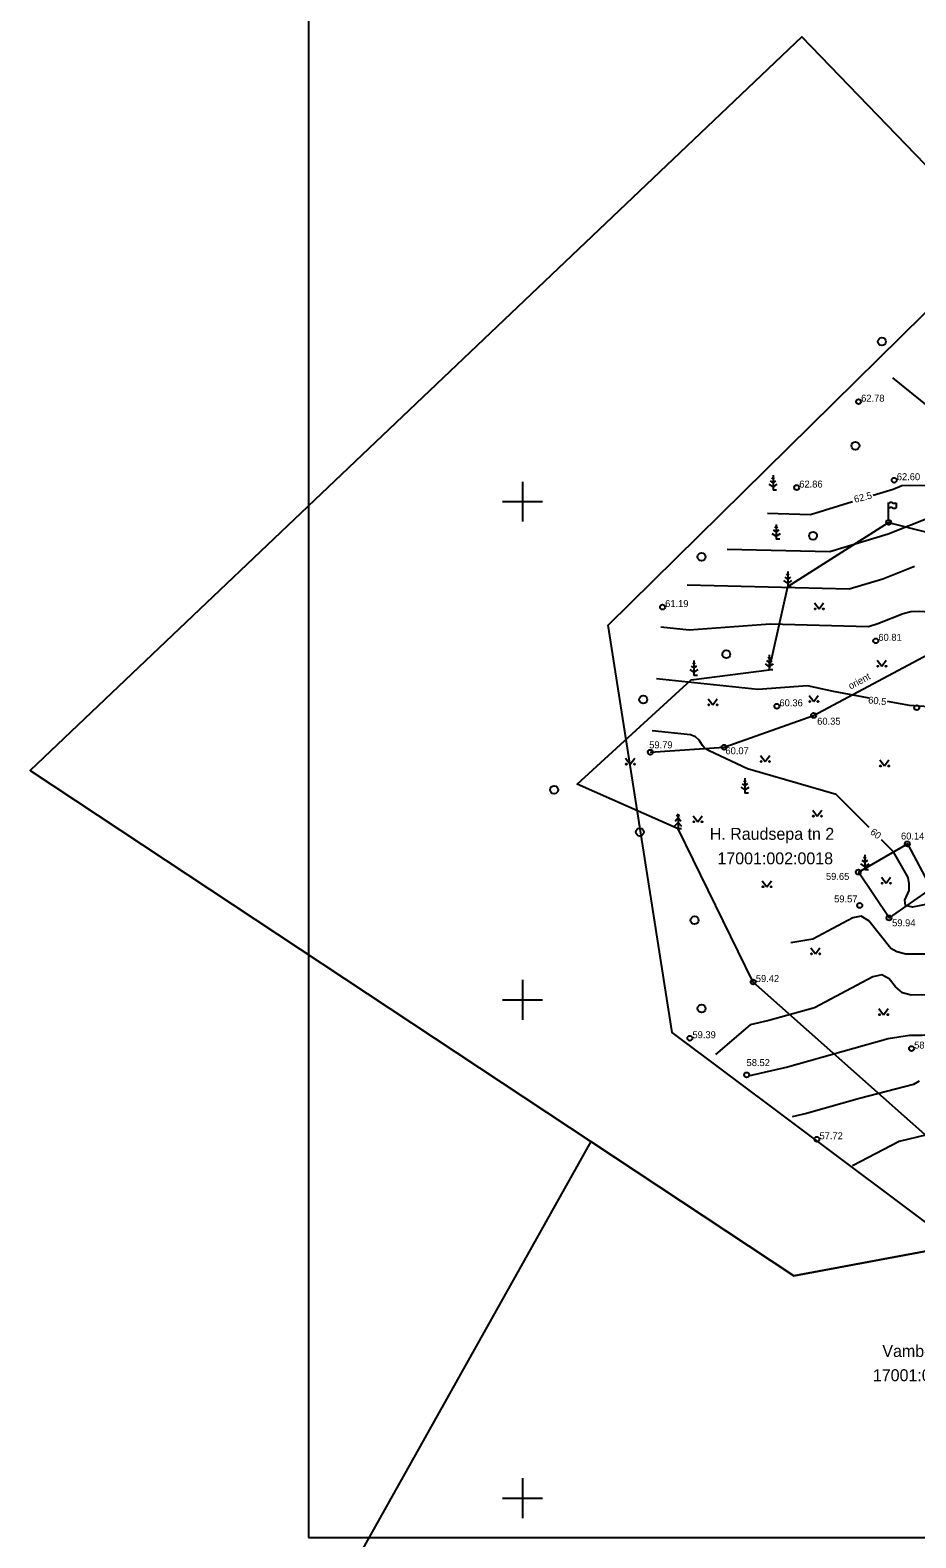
# Model space of a CAD drawing. Extents: x 641001 to 641402, y 6456421 to 6456796.
# Drawn here: x 641000.6 to 641089.5, y 6456546 to 6456697.3 of the extents above; entities that cross this region are included whole.
import ezdxf

# ---------------------------------------------------------------- set-up
doc = ezdxf.new("R2010")
doc.units = 0
for name, color, linetype in [('HALJASTUS', 7, 'Continuous'), ('HORISONTAAL', 7, 'Continuous'), ('KORGUS', 7, 'Continuous'), ('Level 50', 7, 'Continuous'), ('MOOTPIIR', 7, 'Continuous'), ('MPKAABEL', 7, 'Continuous'), ('PIIR', 7, 'Continuous'), ('POST', 7, 'Continuous'), ('PUU', 7, 'Continuous'), ('RAJATIS', 7, 'Continuous'), ('VORK', 7, 'Continuous')]:
    doc.layers.add(name, color=color, linetype=linetype)

msp = doc.modelspace()

# ---------------------------------------------------------------- linework, layer by layer
at = {"layer": 'HALJASTUS'}
for p, q in [((641079.3, 6456639.84), (641079.76, 6456639.23)), ((641079.76, 6456639.23), (641080.2, 6456639.84)), ((641085.58, 6456634.08), (641086.05, 6456633.48)), ((641086.05, 6456633.48), (641086.5, 6456634.08)), ((641068.62, 6456630.21), (641069.09, 6456629.61)), ((641069.09, 6456629.61), (641069.54, 6456630.21)), ((641078.76, 6456630.54), (641079.22, 6456629.94)), ((641079.22, 6456629.94), (641079.66, 6456630.54)), ((641060.34, 6456624.25), (641060.81, 6456623.65)), ((641060.81, 6456623.65), (641061.26, 6456624.25)), ((641073.88, 6456624.52), (641074.35, 6456623.92)), ((641074.35, 6456623.92), (641074.8, 6456624.52)), ((641085.86, 6456624.08), (641086.32, 6456623.47)), ((641086.32, 6456623.47), (641086.76, 6456624.08)), ((641079.12, 6456619.04), (641079.58, 6456618.43)), ((641079.58, 6456618.43), (641080.02, 6456619.04)), ((641067.11, 6456618.47), (641067.58, 6456617.87)), ((641067.58, 6456617.87), (641068.03, 6456618.47)), ((641074.06, 6456611.96), (641074.53, 6456611.35)), ((641074.53, 6456611.35), (641074.98, 6456611.96)), ((641086.04, 6456612.3), (641086.5, 6456611.7)), ((641086.5, 6456611.7), (641086.94, 6456612.3)), ((641078.94, 6456605.22), (641079.4, 6456604.62)), ((641079.4, 6456604.62), (641079.84, 6456605.22)), ((641085.76, 6456599.12), (641086.23, 6456598.51)), ((641086.23, 6456598.51), (641086.68, 6456599.12))]:
    msp.add_line(p, q, dxfattribs=at)
msp.add_lwpolyline([(641117.96, 6456564.57), (641091.58, 6456585.43), (641073.15, 6456601.79), (641065.6, 6456617.15), (641055.48, 6456621.63), (641066.93, 6456632.13), (641074.76, 6456633.12), (641076.61, 6456641.48), (641086.74, 6456647.92), (641096.27, 6456645.48), (641096.79, 6456668.28), (641109.54, 6456681.21)], dxfattribs=at)
for centre, radius in [((641086.06, 6456666.06), 0.4), ((641083.4, 6456655.61), 0.4), ((641079.15, 6456646.58), 0.4), ((641067.97, 6456644.46), 0.4), ((641079.36, 6456639.23), 0.055), ((641080.19, 6456639.23), 0.055), ((641070.45, 6456634.68), 0.4), ((641085.65, 6456633.48), 0.055), ((641086.48, 6456633.48), 0.055), ((641062.11, 6456630.13), 0.4), ((641068.69, 6456629.61), 0.055), ((641069.52, 6456629.61), 0.055), ((641078.82, 6456629.94), 0.055), ((641079.65, 6456629.94), 0.055), ((641060.41, 6456623.65), 0.055), ((641061.24, 6456623.65), 0.055), ((641073.95, 6456623.92), 0.055), ((641074.78, 6456623.92), 0.055), ((641085.92, 6456623.47), 0.055), ((641086.75, 6456623.47), 0.055), ((641053.17, 6456621.08), 0.4), ((641061.77, 6456616.84), 0.4), ((641067.18, 6456617.87), 0.055), ((641068.01, 6456617.87), 0.055), ((641079.18, 6456618.43), 0.055), ((641080.01, 6456618.43), 0.055), ((641074.13, 6456611.35), 0.055), ((641074.96, 6456611.35), 0.055), ((641086.1, 6456611.7), 0.055), ((641086.93, 6456611.7), 0.055), ((641067.26, 6456607.99), 0.4), ((641079, 6456604.62), 0.055), ((641079.83, 6456604.62), 0.055), ((641067.97, 6456599.13), 0.4), ((641085.83, 6456598.51), 0.055), ((641086.66, 6456598.51), 0.055)]:
    msp.add_circle(centre, radius, dxfattribs=at)
at = {"layer": 'HORISONTAAL'}
for points in [[(641096.66, 6456653.59), (641096.22, 6456653.82), (641091.5, 6456653.72), (641090.93, 6456654.03), (641090.69, 6456654.55), (641091.34, 6456657.85), (641091.31, 6456658.83), (641090.82, 6456659.47), (641087.17, 6456662.41)], [(641096.66, 6456653.59), (641096.81, 6456653.23), (641096.72, 6456652.35), (641096.06, 6456651.69), (641088.08, 6456651.57), (641087.19, 6456651.22), (641085.19, 6456650.61)], [(641083.11, 6456649.97), (641078.91, 6456648.69), (641074.58, 6456648.8)], [(641093.29, 6456648.71), (641092.59, 6456648.73), (641091.71, 6456648.63), (641091.09, 6456648.47), (641086.68, 6456646.72), (641080.85, 6456644.95), (641070.55, 6456645.21)], [(641089.33, 6456643.49), (641086.16, 6456642.23), (641082.78, 6456641.2), (641066.52, 6456641.62)], [(641103.54, 6456642.79), (641101.52, 6456641.47), (641100.45, 6456640.5), (641099.78, 6456640.01), (641099.08, 6456639.72), (641094.71, 6456638.8), (641094.07, 6456638.71), (641089.82, 6456638.98), (641088.97, 6456638.93), (641088.19, 6456638.74), (641085.65, 6456637.74), (641084.71, 6456637.45), (641074.86, 6456637.71), (641066.72, 6456637.1), (641063.88, 6456637.4)], [(641084.77, 6456630.28), (641081.21, 6456630.94), (641078.61, 6456631.5), (641073.6, 6456631.13), (641063.44, 6456632.2)], [(641100.4, 6456629.28), (641091.25, 6456629.36), (641088.82, 6456629.53), (641086.64, 6456629.93)], [(641084.78, 6456617.3), (641081.48, 6456620.6), (641072.57, 6456623.17), (641068.72, 6456625), (641068.3, 6456625.22), (641068.06, 6456625.53), (641067.73, 6456626.06), (641067.34, 6456626.41), (641066.85, 6456626.6), (641063, 6456627)], [(641094.66, 6456610.39), (641089.12, 6456609.31), (641088.43, 6456609.47), (641088.38, 6456610.01), (641088.79, 6456610.99), (641088.81, 6456611.63), (641088.69, 6456612.28), (641087.23, 6456614.85), (641086.02, 6456616.06)], [(641114.1, 6456609.32), (641112.54, 6456608.93), (641111.74, 6456608.88), (641110.91, 6456608.93), (641109.18, 6456609.31), (641108.43, 6456609.31), (641107.79, 6456609.16), (641105.89, 6456608.14), (641102.08, 6456606.46), (641098.84, 6456604.82), (641096.89, 6456604.57), (641088.45, 6456604.57), (641087.55, 6456604.83), (641086.96, 6456605.16), (641084.76, 6456607.92), (641083.99, 6456608.41), (641083.14, 6456608.23), (641079.13, 6456606.09), (641076.92, 6456605.73)], [(641112.13, 6456605.02), (641109.77, 6456605.24), (641109, 6456605.21), (641108.22, 6456605.01), (641101.9, 6456601.74), (641101.07, 6456601.46), (641100.17, 6456601.42), (641099.09, 6456601.21), (641093.5, 6456600.49), (641088.99, 6456600.46), (641088.14, 6456600.7), (641087.42, 6456601.29), (641086.8, 6456602.11), (641086.05, 6456602.5), (641085.17, 6456602.32), (641079.29, 6456599.21), (641074.72, 6456597.92), (641072.85, 6456597.49), (641069.35, 6456594.5)], [(641125.97, 6456604.3), (641124.8, 6456603.29), (641123.79, 6456602.77), (641123.07, 6456602.46), (641122.19, 6456602.41), (641120.67, 6456602.54), (641119.84, 6456602.46), (641119.15, 6456602.31), (641118.5, 6456601.98), (641117.83, 6456601.74), (641117.34, 6456601.74), (641116.35, 6456601.89), (641109.24, 6456601.29), (641105.34, 6456599.24), (641101.25, 6456597.86), (641096.78, 6456597.66), (641091.46, 6456596.58), (641090.12, 6456596.41), (641088.82, 6456596.41), (641086.69, 6456596.1), (641076.6, 6456593.26), (641072.63, 6456592.34)], [(641121.43, 6456594.08), (641117.02, 6456591.69), (641116.03, 6456591.34), (641115.13, 6456591.03), (641114.28, 6456590.95), (641104.93, 6456590.84), (641102.09, 6456590.54), (641100.98, 6456590.34), (641094.18, 6456589), (641093.46, 6456588.66), (641092.81, 6456588.2), (641091.83, 6456587.15), (641091.16, 6456586.73), (641090.59, 6456586.47), (641087.81, 6456585.78), (641083.12, 6456583.34)], [(641089.82, 6456591.83), (641089.23, 6456591.5), (641083.81, 6456590.1), (641078.49, 6456588.6), (641077.07, 6456588.27)]]:
    msp.add_lwpolyline(points, dxfattribs=at)
at = {"layer": 'KORGUS'}
for centre in [(641083.72, 6456660.03), (641087.3, 6456652.15), (641077.51, 6456651.41), (641064.05, 6456639.42), (641085.45, 6456636.03), (641075.52, 6456629.46), (641079.21, 6456628.54), (641062.82, 6456624.85), (641070.23, 6456625.35), (641088.62, 6456615.65), (641083.7, 6456612.82), (641083.84, 6456609.47), (641086.78, 6456608.22), (641073.15, 6456601.79), (641066.79, 6456596.15), (641089.04, 6456595.11), (641072.49, 6456592.47), (641079.54, 6456586.01)]:
    msp.add_circle(centre, 0.25, dxfattribs=at)
at = {"layer": 'Level 50'}
msp.add_lwpolyline([(641028.51, 6456546.03), (641265.52, 6456546.03), (641265.52, 6456717.74), (641028.51, 6456717.74)], close=True, dxfattribs=at)
at = {"layer": 'MOOTPIIR'}
msp.add_lwpolyline([(641058.58, 6456637.59), (641137.76, 6456715.6), (641203.63, 6456661.24), (641121.55, 6456554.4), (641065.03, 6456596.72)], close=True, dxfattribs=at)
at = {"layer": 'MPKAABEL'}
msp.add_lwpolyline([(641062.82, 6456624.85), (641070.23, 6456625.35), (641079.21, 6456628.54), (641093.18, 6456635.98), (641108.71, 6456641.93), (641111.16, 6456639.3)], dxfattribs=at)
at = {"layer": 'PIIR'}
for points in [[(641129.55, 6456582.08), (641155.11, 6456616.87), (641078.03, 6456696.63), (641000.58, 6456623), (641077.24, 6456572.31)], [(641079.48, 6456518.33), (641129.55, 6456582.08), (641077.24, 6456572.31), (641056.84, 6456585.8), (641031.63, 6456540.75)]]:
    msp.add_lwpolyline(points, close=True, dxfattribs=at)
at = {"layer": 'POST'}
msp.add_line((641086.74, 6456647.92), (641086.74, 6456647.92), dxfattribs=at)
for centre in [(641086.74, 6456647.92), (641089.56, 6456629.32)]:
    msp.add_circle(centre, 0.25, dxfattribs=at)
for radius in [0.228, 0.205, 0.182, 0.16, 0.138, 0.115, 0.0925, 0.07, 0.0475, 0.025]:
    msp.add_arc((641086.74, 6456647.92), radius, 225, 45, dxfattribs=at)
at = {"layer": 'PUU'}
for p, q in [((641075.14, 6456651.9), (641074.88, 6456652.08)), ((641075.14, 6456652.3), (641075.02, 6456652.38)), ((641075.14, 6456652.65), (641075.14, 6456651.15)), ((641075.26, 6456652.38), (641075.14, 6456652.3)), ((641075.4, 6456652.08), (641075.14, 6456651.9)), ((641074.72, 6456651.74), (641075.14, 6456651.46)), ((641075.14, 6456651.46), (641075.56, 6456651.74)), ((641075.5, 6456651.15), (641075.14, 6456651.15)), ((641075.45, 6456647.37), (641075.32, 6456647.46)), ((641075.45, 6456647.72), (641075.45, 6456646.22)), ((641075.58, 6456647.46), (641075.45, 6456647.37)), ((641075.02, 6456646.81), (641075.45, 6456646.52)), ((641075.45, 6456646.97), (641075.18, 6456647.15)), ((641075.72, 6456647.15), (641075.45, 6456646.97)), ((641075.45, 6456646.52), (641075.88, 6456646.81)), ((641075.81, 6456646.22), (641075.45, 6456646.22)), ((641076.61, 6456642.98), (641076.61, 6456641.48)), ((641076.18, 6456642.07), (641076.61, 6456641.78)), ((641076.61, 6456642.23), (641076.34, 6456642.41)), ((641076.61, 6456642.63), (641076.48, 6456642.72)), ((641076.74, 6456642.72), (641076.61, 6456642.63)), ((641076.88, 6456642.41), (641076.61, 6456642.23)), ((641076.61, 6456641.78), (641077.04, 6456642.07)), ((641076.97, 6456641.48), (641076.61, 6456641.48)), ((641067.2, 6456633.71), (641067.08, 6456633.8)), ((641067.2, 6456634.06), (641067.2, 6456632.56)), ((641067.32, 6456633.8), (641067.2, 6456633.71)), ((641074.76, 6456633.87), (641074.5, 6456634.05)), ((641074.76, 6456634.27), (641074.64, 6456634.36)), ((641074.76, 6456634.62), (641074.76, 6456633.12)), ((641074.88, 6456634.36), (641074.76, 6456634.27)), ((641075.02, 6456634.05), (641074.76, 6456633.87)), ((641066.78, 6456633.15), (641067.2, 6456632.86)), ((641067.2, 6456633.31), (641066.94, 6456633.49)), ((641067.46, 6456633.49), (641067.2, 6456633.31)), ((641067.2, 6456632.86), (641067.62, 6456633.15)), ((641067.56, 6456632.56), (641067.2, 6456632.56)), ((641074.34, 6456633.71), (641074.76, 6456633.42)), ((641074.76, 6456633.42), (641075.18, 6456633.71)), ((641075.12, 6456633.12), (641074.76, 6456633.12)), ((641072.32, 6456621.5), (641072.06, 6456621.68)), ((641072.32, 6456621.9), (641072.2, 6456621.98)), ((641072.32, 6456622.25), (641072.32, 6456620.75)), ((641072.44, 6456621.98), (641072.32, 6456621.9)), ((641072.58, 6456621.68), (641072.32, 6456621.5)), ((641071.9, 6456621.34), (641072.32, 6456621.06)), ((641072.32, 6456621.06), (641072.74, 6456621.34)), ((641072.68, 6456620.75), (641072.32, 6456620.75)), ((641065.6, 6456618.65), (641065.45, 6456618.4)), ((641065.75, 6456618.4), (641065.6, 6456618.65)), ((641065.6, 6456618.65), (641065.6, 6456617.15)), ((641065.6, 6456617.8), (641065.2, 6456617.4)), ((641065.6, 6456618.25), (641065.3, 6456617.9)), ((641065.9, 6456617.9), (641065.6, 6456618.25)), ((641066, 6456617.4), (641065.6, 6456617.8)), ((641065.96, 6456617.15), (641065.6, 6456617.15)), ((641084.35, 6456614.21), (641084.22, 6456614.3)), ((641084.35, 6456614.56), (641084.35, 6456613.06)), ((641084.48, 6456614.3), (641084.35, 6456614.21)), ((641083.92, 6456613.65), (641084.35, 6456613.36)), ((641084.35, 6456613.81), (641084.08, 6456613.99)), ((641084.62, 6456613.99), (641084.35, 6456613.81)), ((641084.35, 6456613.36), (641084.78, 6456613.65)), ((641084.71, 6456613.06), (641084.35, 6456613.06))]:
    msp.add_line(p, q, dxfattribs=at)
at = {"layer": 'RAJATIS'}
for p, q in [((641086.74, 6456648.17), (641086.74, 6456649.92)), ((641087.5, 6456649.89), (641087.5, 6456649.39)), ((641086.74, 6456647.92), (641086.74, 6456647.92))]:
    msp.add_line(p, q, dxfattribs=at)
msp.add_lwpolyline([(641083.7, 6456612.82), (641088.62, 6456615.65), (641091.02, 6456611.17), (641086.78, 6456608.22)], close=True, dxfattribs=at)
for centre, radius, start, end in [((641086.96, 6456649.64), 0.288, 57.8941, 140.7366), ((641086.96, 6456649.14), 0.288, 57.8941, 140.7366), ((641087.3, 6456650.17), 0.341, 237.8941, 305.0219), ((641087.3, 6456649.67), 0.341, 237.8941, 305.0219)]:
    msp.add_arc(centre, radius, start, end, dxfattribs=at)
at = {"layer": 'VORK'}
for p, q in [((641050, 6456652), (641050, 6456648)), ((641048, 6456650), (641052, 6456650)), ((641050, 6456602), (641050, 6456598)), ((641048, 6456600), (641052, 6456600)), ((641050, 6456552), (641050, 6456548)), ((641048, 6456550), (641052, 6456550))]:
    msp.add_line(p, q, dxfattribs=at)

# ---------------------------------------------------------------- texts
at = {"layer": 'HORISONTAAL'}
for s, rotation, p in [('62.5', 14.0956, (641083.36, 6456649.88)), ('60.5', 353.8678, (641084.66, 6456629.76)), ('60', 322.3626, (641084.83, 6456616.72))]:
    msp.add_text(s, height=0.7, rotation=rotation, dxfattribs=at).set_placement(p)
at = {"layer": 'KORGUS'}
for s, p in [(' 62.78', (641083.72, 6456660.03)), (' 62.86', (641077.51, 6456651.41)), (' 62.60', (641087.3, 6456652.15)), (' 61.19', (641064.05, 6456639.42)), (' 60.81', (641085.45, 6456636.03)), (' 60.36', (641075.52, 6456629.46)), (' 60.35', (641079.31, 6456627.61)), (' 59.79', (641062.45, 6456625.24)), (' 60.07', (641070.1, 6456624.65)), (' 60.14', (641087.72, 6456616.09)), (' 59.65', (641080.19, 6456612.04)), (' 59.57', (641081.01, 6456609.78)), (' 59.94', (641086.83, 6456607.38)), (' 59.42', (641073.15, 6456601.79)), (' 59.39', (641066.79, 6456596.15)), (' 58.34', (641089.04, 6456595.11)), (' 58.52', (641072.22, 6456593.35)), (' 57.72', (641079.54, 6456586.01))]:
    msp.add_text(s, height=0.7, dxfattribs=at).set_placement(p)
at = {"layer": 'MPKAABEL'}
msp.add_text('orient', height=0.7, rotation=28.0514, dxfattribs=at).set_placement((641082.92, 6456631.13))
at = {"layer": 'PIIR'}
for s, p in [('H. Raudsepa tn 2', (641068.79, 6456616.06)), ('17001:002:0018', (641069.56, 6456613.6)), ('Vambola tn 1', (641086.11, 6456564.16)), ('17001:002:0022', (641085.16, 6456561.73))]:
    msp.add_text(s, height=1.2, dxfattribs=at).set_placement(p)

doc.saveas('drawing.dxf')
